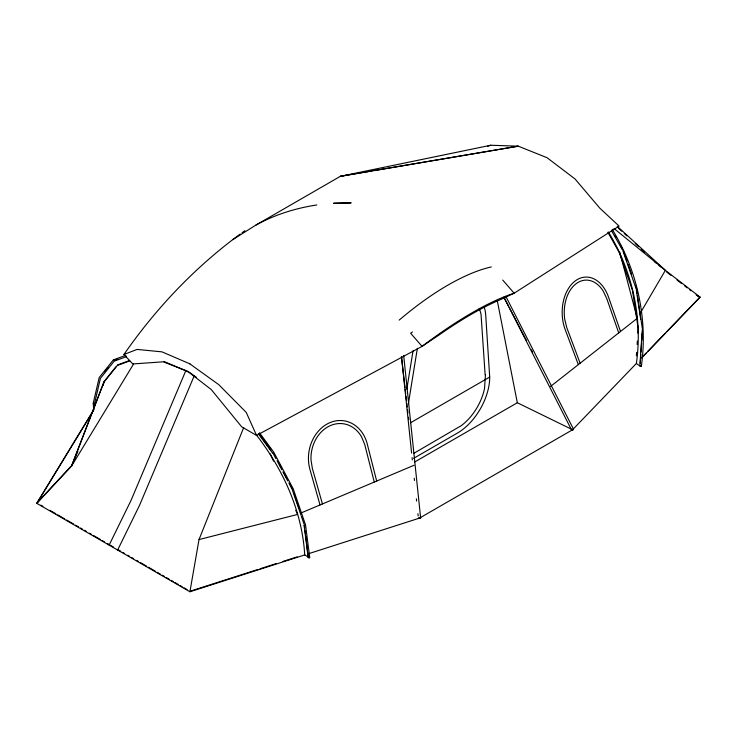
<?xml version="1.0" encoding="UTF-8"?>
<svg xmlns="http://www.w3.org/2000/svg" width="737" height="737" viewBox="0 0 737 737"><rect width="100%" height="100%" fill="white"/><g stroke="black" fill="none" stroke-linecap="round" stroke-linejoin="round"><path stroke-width="1.11" d="M636.372 355.814L636.593 352.406M637.127 344.446L637.348 341.038M637.883 333.087L638.187 328.545L632.484 290.406L619.2 252.33L607.85 232.302M573.386 428.916L636.372 363.461C642.857 318.117 632.383 270.894 608.384 231.998M612.152 229.29C637.044 269.742 648.072 318.808 641.374 365.957L639.873 365.921L642.277 329.826M640.241 363.359L640.84 354.359M640.987 352.111L641.586 343.101M641.743 340.853L642.268 332.977M406.815 389.136L413.042 350.784M408.381 403.738L417.372 348.334M93.175 411.025L36.85 503.389L189.916 591.756L199.018 539.576L243.68 427.552M305.717 535.974L308.232 557.448L308.978 557.863L309.724 557.393L305.533 524.956M309.162 556.923L309.347 557.771M93.24 403.185L99.2 377.547L113.314 359.942M103.235 385.285L103.981 382.079L117.275 365.506L129.813 360.872M641.273 366.132L640.103 366.151L636.372 363.461M103.981 382.079L71.618 466.014L36.85 503.389M77.873 451.394L71.618 466.014L133.554 364.041M185.733 370.858L131.066 500.34L109.131 545.122M194.236 375.769L139.569 505.25L117.634 550.032M640.683 312.451L665.382 270.322L617.247 226.305M93.885 409.532L36.961 502.874L71.729 465.498L104.092 381.563L115.985 366.74M308.978 557.863L308.324 557.172M104.755 371.78L108.21 367.468M420.643 518L418.404 518.231L420.643 518L403.692 355.593M641.42 357.97L646.202 352.995M647.795 351.337L665.336 333.115M666.93 331.457L699.616 297.49L696.143 294.8M641.955 357.666L700.15 297.177L665.382 270.322L614.041 228.516M232.828 239.589L256.006 225.015L340.374 176.309L490.768 145.244L518.249 146.175L547.084 157.718L575.017 178.953L599.881 208.23L619.089 226.102L514.15 293.197L507.986 295.325A172.062 44.966 -41 0 0 422.061 346.362L256.55 435.41L241.672 426.815L211.224 389.523L187.235 371.006L163.245 361.821L132.798 363.958L123.936 354.46L137.119 349.421L161.983 351.862L189.962 363.885M550.539 386.455L637.238 318.338L619.725 252.026M412.49 331.982L410.629 333.235L422.061 346.362L438.819 335.151A169.059 44.183 -41 0 1 499.999 299.83L514.15 293.197L502.717 280.06M413.779 453.356L461.159 425.719A39.448 22.736 -59.9 0 0 484.522 388.463L485.453 374.617M410.564 422.752L489.7 377.068L485.701 314.902A41.594 23.98 -59.9 0 0 484.329 307.605M413.641 458.34L457.493 433.024A45.473 26.21 -59.9 0 0 489.7 377.068M414.627 462.025L517.319 402.743L572.594 429.745L419.519 518.111L309.098 553.533M256.006 225.015C274.855 214.679 295.592 208.175 316.809 204.969M300.641 513.136L414.01 465.287M113.461 359.868L125.935 355.252M114.788 360.181L117.892 359.03M126.543 356.607L114.189 361.176L100.416 378.357L94.511 403.756L94.686 405.986M117.386 364.99L128.874 360.734M487.737 146.221L490.768 145.244M190.026 591.24L257.821 569.498M260.004 568.798L276.403 563.538M282.962 561.437L297.177 556.877M189.916 591.756L304.722 554.933L308.444 557.089M199.018 539.576L297.582 514.435L295.694 510.253M372.102 170.929L340.374 176.309L518.249 146.175L374.368 170.551M573.1 429.072L573.22 429.874L571.755 430.344L503.942 297.278M640.822 365.497L641.374 365.921L640.812 365.57M309.172 556.979L309.724 557.393M164.047 361.498L189.916 372.664L196.429 377.344M697.184 295.463L700.15 297.177M40.922 505.158L42.903 506.301M49.83 510.299L55.772 513.735M57.753 514.877L64.681 518.876M66.662 520.018L73.599 524.025M75.579 525.168L78.546 526.881M80.526 528.024L82.507 529.166M84.488 530.308L86.469 531.451M89.435 533.164L91.416 534.316M93.396 535.458L100.333 539.456M102.314 540.599L104.295 541.741M107.261 543.455L109.242 544.597M110.089 545.094L113.498 547.057M117.745 549.507L120.721 551.23M122.701 552.372L124.673 553.515M127.648 555.228L129.629 556.371M131.61 557.513L133.59 558.655M136.557 560.369L138.538 561.52M140.518 562.663L146.46 566.09M148.441 567.232L155.369 571.23M157.35 572.382L160.325 574.095M162.306 575.238L164.287 576.38M166.267 577.522L169.234 579.236M171.214 580.378L173.195 581.521M175.176 582.672L178.142 584.386M180.123 585.528L182.103 586.67M184.084 587.813L187.06 589.526M189.916 363.921L218.751 384.64L246.232 412.407L256.55 435.41M666.589 271.971L670.937 275.325M677.017 280.032L681.366 283.386M684.71 285.974L687.188 287.881M689.537 289.696L690.928 290.774M654.502 261.543L656.225 263.054M618.371 228.129L621.742 231.215M624.276 233.528L626.809 235.849M635.248 243.56L638.62 246.646M641.153 248.959L644.525 252.045M653.811 260.539L656.363 262.869M658.906 265.191L661.457 267.522M259.507 432.794L273.731 452.159L293.179 488.705L305.514 524.855M260.262 435.088L262.962 438.764M267.015 444.282L271.069 449.8M258.623 433.503L270.719 449.966M258.309 433.697L272.46 452.951M256.227 434.766C283.045 469.248 302.152 510.934 304.722 554.933M614.861 235.591L615.985 237.572M620.453 245.467L622.691 249.41M611.682 230.967L622.249 249.622M279.563 464.706L280.64 466.733M283.874 472.813L286.564 477.871M289.798 483.951L292.497 489.018M272.736 452.711L275.951 458.755M277.029 460.772L281.847 469.847M282.925 471.855L287.752 480.929M288.821 482.947L292.036 488.99L301 515.246M503.896 297.26L508.659 306.371M509.184 307.384L521.381 330.701M521.787 331.484L525.094 337.795M525.518 338.605L526.587 340.641M531.377 349.808L532.519 351.991M506.181 297.066L573.515 429.238M270.221 453.808L273.519 461.122M580.13 363.203L566.781 327.67L564.754 319.388A32.889 22.469 88.6 0 1 576.408 283.487A32.889 22.469 88.6 0 1 603.336 291.308L606.763 298.614L618.73 332.875M578.342 364.612L564.901 328.859A35.929 24.533 88.6 0 1 575.459 280.76A35.929 24.533 88.6 0 1 608.522 297.103L620.526 331.466M623.622 251.464L626.994 261.119M628.108 264.334L631.48 273.98M635.598 285.772L636.722 288.996M622.811 250.598L636.584 290.065L637.081 293.409M294.293 494.287L298.973 507.986M301.359 516.315L303.911 523.795M322.438 503.942L312.396 468.557L311.014 460.072A32.889 27.37 -80.9 0 1 329.844 425.839A32.889 27.37 -80.9 0 1 361.489 436.746L364.677 444.347L374.267 482.062M320.024 504.956L309.955 469.478A35.929 29.895 -80.9 0 1 329.043 423.029A35.929 29.895 -80.9 0 1 367.026 443.103L376.681 481.04M497.3 300.77L517.319 402.743M637.413 295.629L640.739 317.887M640.904 319.001L642.332 328.545M636.363 290.231L640.683 319.195M304.28 524.864L304.713 528.199M304.998 530.419L305.431 533.754M304.059 525.186L308.223 557.393M401.416 356.699L405 387.561M405.184 389.228L405.719 393.77M405.976 396.036L406.502 400.578M406.852 403.563L407.248 406.99M407.561 409.661L407.957 413.07M408.445 417.28L408.703 419.565M401.591 357.04L411.605 453.062M412.084 457.64L412.324 459.925M414.231 478.212L414.47 480.506M416.377 498.792L416.617 501.077M417.934 513.652L418.165 515.937M93.977 403.351L94.225 406.704M93.221 403.323L93.737 410.048M485.13 374.801L481.049 314.45A35.569 20.507 -59.9 0 0 479.161 308.84M399.196 320.098A172.062 65.234 -46.8 0 1 491.284 266.932M123.936 354.46A666.055 535.753 76.8 0 1 240.207 234.062M242.068 232.708A666.055 535.753 76.8 0 1 244.877 230.69M350.969 202.887L333.686 203.255L350.969 202.887"/></g></svg>
